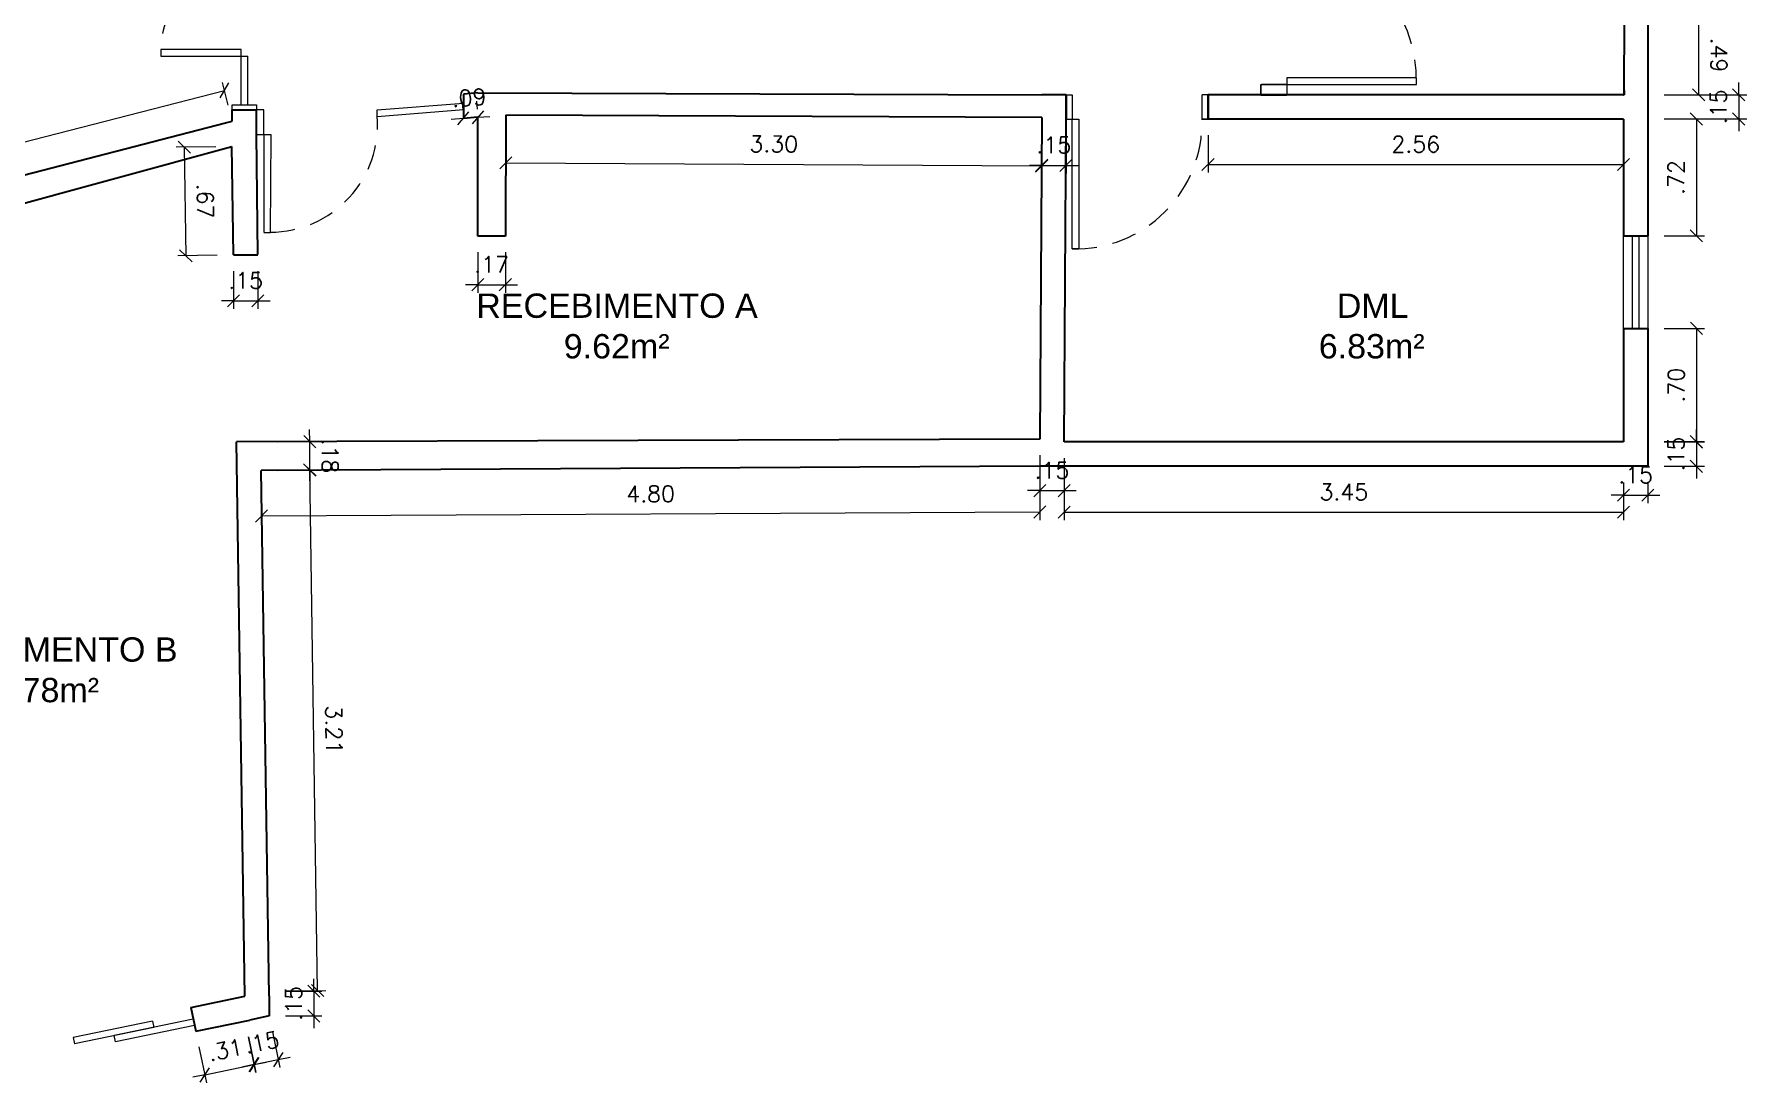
# Model space of a CAD drawing. Header units: centimetres. Extents: x 459.1 to 510, y 305.5 to 323.6.
# Drawn here: x 499.46 to 510.01, y 306.38 to 312.84 of the extents above; entities that cross this region are included whole.
import ezdxf

# ---------------------------------------------------------------- set-up
doc = ezdxf.new("R2010")
doc.units = ezdxf.units.CM
doc.header["$LTSCALE"] = 0.8
doc.linetypes.add('CONTINU', pattern=[0])
doc.linetypes.add('HIDDEN', pattern=[9.525, 6.35, -3.175])
for name, color, linetype, lineweight in [('ARQ-ALVENARIA', 1, 'Continuous', 30), ('ARQ-ALVENARIA FINA', 1, 'Continuous', 20), ('ARQ-COTAS', 30, 'Continuous', 9), ('ARQ-ESQ-TRACEJADA', 2, 'HIDDEN', 9), ('ARQ-ESQUADRIA', 2, 'Continuous', 15), ('ARQ-JANELA', 3, 'CONTINU', 15), ('ARQ-TEXTO4', 4, 'Continuous', 30)]:
    doc.layers.add(name, color=color, linetype=linetype, lineweight=lineweight)
doc.styles.add('arial', font='arial.ttf')
doc.styles.add('Romans_Anot', font='romans.shx')
doc.dimstyles.new('Escala 1-50', dxfattribs={"dimscale": 0.5, "dimtxt": 0.2, "dimasz": 0.15, "dimexe": 0.1, "dimexo": 0.2, "dimgap": 0.15, "dimtad": 1, "dimzin": 4, "dimdsep": 46, "dimtxsty": 'Romans_Anot', "dimblk": 'OBLIQUE', "dimcen": 0.25, "dimclrd": 256, "dimclre": 256, "dimclrt": 2, "dimadec": 0, "dimazin": 0, "dimtfac": 1, "dimtix": 1, "dimtmove": 2, "dimatfit": 3, "dimfxl": 1, "dimtfillclr": 256, "dimlwd": -1, "dimlwe": -1, "dimarcsym": 0})

# ---------------------------------------------------------------- blocks, each defined once
blk = doc.blocks.new('_Oblique')
at = {"color": 0, "linetype": 'ByBlock', "lineweight": -2}
blk.add_line((-0.5, -0.5), (0.5, 0.5), dxfattribs=at)
blk = doc.blocks.new('*D226')
at = {"layer": 'ARQ-COTAS', "ltscale": 0.03, "transparency": 16777216}
for p, q in [((501.158, 310.33), (501.157, 310.405)), ((500.958, 310.329), (501.208, 310.33)), ((501.158, 310.154), (501.158, 310.33)), ((500.959, 310.153), (501.208, 310.154)), ((501.158, 310.154), (501.159, 310.079))]:
    blk.add_line(p, q, dxfattribs=at)
at = {"layer": 'Defpoints', "color": 0, "lineweight": 5, "ltscale": 0.03, "transparency": 16777216}
for p in [(500.858, 310.328), (501.158, 310.33), (500.859, 310.153)]:
    blk.add_point(p, dxfattribs=at)
at = {"layer": 'ARQ-COTAS', "ltscale": 0.03, "transparency": 16777216, "xscale": 0.075, "yscale": 0.075, "zscale": 0.075}
for p, rotation in [((501.158, 310.33), 270.2118681147221), ((501.158, 310.154), 90.21186811472205)]:
    blk.add_blockref('_Oblique', p, dxfattribs=dict(at, rotation=rotation))
at = {"layer": 'ARQ-COTAS', "color": 2, "ltscale": 0.03, "transparency": 16777216, "insert": (501.283, 310.242), "char_height": 0.1, "attachment_point": 5, "rotation": 270.2119, "style": 'Romans_Anot'}
blk.add_mtext('.18', dxfattribs=at)
blk = doc.blocks.new('*D227')
at = {"layer": 'ARQ-COTAS', "ltscale": 0.03, "transparency": 16777216}
for p, q in [((500.859, 310.053), (500.861, 309.821)), ((505.656, 310.078), (505.657, 309.846)), ((505.657, 309.896), (500.86, 309.871))]:
    blk.add_line(p, q, dxfattribs=at)
at = {"layer": 'Defpoints', "color": 0, "lineweight": 5, "ltscale": 0.03, "transparency": 16777216}
for p in [(500.859, 310.153), (505.655, 310.178), (500.86, 309.871)]:
    blk.add_point(p, dxfattribs=at)
at = {"layer": 'ARQ-COTAS', "ltscale": 0.03, "transparency": 16777216, "xscale": 0.075, "yscale": 0.075, "zscale": 0.075}
for p, rotation in [((500.86, 309.871), 180.3003698652671), ((505.657, 309.896), 0.3003698652671005)]:
    blk.add_blockref('_Oblique', p, dxfattribs=dict(at, rotation=rotation))
at = {"layer": 'ARQ-COTAS', "color": 2, "ltscale": 0.03, "transparency": 16777216, "insert": (503.258, 310.008), "char_height": 0.1, "attachment_point": 5, "rotation": 0.3004, "style": 'Romans_Anot'}
blk.add_mtext('4.80', dxfattribs=at)
blk = doc.blocks.new('*D228')
at = {"layer": 'ARQ-COTAS', "ltscale": 0.03, "transparency": 16777216}
for p, q in [((505.656, 310.246), (505.656, 309.978)), ((505.806, 310.228), (505.806, 309.978)), ((505.656, 310.028), (505.581, 310.028)), ((505.656, 310.028), (505.806, 310.028)), ((505.806, 310.028), (505.881, 310.028))]:
    blk.add_line(p, q, dxfattribs=at)
at = {"layer": 'Defpoints', "color": 0, "lineweight": 5, "ltscale": 0.03, "transparency": 16777216}
for p in [(505.656, 310.346), (505.806, 310.328), (505.806, 310.028)]:
    blk.add_point(p, dxfattribs=at)
at = {"layer": 'ARQ-COTAS', "ltscale": 0.03, "transparency": 16777216, "xscale": 0.075, "yscale": 0.075, "zscale": 0.075}
blk.add_blockref('_Oblique', (505.656, 310.028), dxfattribs=at)
at = {"layer": 'ARQ-COTAS', "ltscale": 0.03, "transparency": 16777216, "xscale": 0.075, "yscale": 0.075, "zscale": 0.075, "rotation": 180}
blk.add_blockref('_Oblique', (505.806, 310.028), dxfattribs=at)
at = {"layer": 'ARQ-COTAS', "color": 2, "ltscale": 0.03, "transparency": 16777216, "insert": (505.731, 310.153), "char_height": 0.1, "attachment_point": 5, "style": 'Romans_Anot'}
blk.add_mtext('.15', dxfattribs=at)
blk = doc.blocks.new('*D229')
at = {"layer": 'ARQ-COTAS', "ltscale": 0.03, "transparency": 16777216}
for p, q in [((505.806, 310.078), (505.806, 309.845)), ((509.253, 310.078), (509.253, 309.845)), ((505.806, 309.895), (509.253, 309.895))]:
    blk.add_line(p, q, dxfattribs=at)
at = {"layer": 'Defpoints', "color": 0, "lineweight": 5, "ltscale": 0.03, "transparency": 16777216}
for p in [(505.806, 310.178), (509.253, 310.178), (509.253, 309.895)]:
    blk.add_point(p, dxfattribs=at)
at = {"layer": 'ARQ-COTAS', "ltscale": 0.03, "transparency": 16777216, "xscale": 0.075, "yscale": 0.075, "zscale": 0.075, "rotation": 180}
blk.add_blockref('_Oblique', (505.806, 309.895), dxfattribs=at)
at = {"layer": 'ARQ-COTAS', "ltscale": 0.03, "transparency": 16777216, "xscale": 0.075, "yscale": 0.075, "zscale": 0.075}
blk.add_blockref('_Oblique', (509.253, 309.895), dxfattribs=at)
at = {"layer": 'ARQ-COTAS', "color": 2, "ltscale": 0.03, "transparency": 16777216, "insert": (507.53, 310.02), "char_height": 0.1, "attachment_point": 5, "style": 'Romans_Anot'}
blk.add_mtext('3.45', dxfattribs=at)
blk = doc.blocks.new('*D231')
at = {"layer": 'ARQ-COTAS', "ltscale": 0.03, "transparency": 16777216}
for p, q in [((509.253, 310.078), (509.253, 309.95)), ((509.403, 310.078), (509.403, 309.95)), ((509.253, 310), (509.178, 310)), ((509.253, 310), (509.403, 310)), ((509.403, 310), (509.478, 310))]:
    blk.add_line(p, q, dxfattribs=at)
at = {"layer": 'Defpoints', "color": 0, "lineweight": 5, "ltscale": 0.03, "transparency": 16777216}
for p in [(509.253, 310.178), (509.403, 310.178), (509.403, 310)]:
    blk.add_point(p, dxfattribs=at)
at = {"layer": 'ARQ-COTAS', "ltscale": 0.03, "transparency": 16777216, "xscale": 0.075, "yscale": 0.075, "zscale": 0.075}
blk.add_blockref('_Oblique', (509.253, 310), dxfattribs=at)
at = {"layer": 'ARQ-COTAS', "ltscale": 0.03, "transparency": 16777216, "xscale": 0.075, "yscale": 0.075, "zscale": 0.075, "rotation": 180}
blk.add_blockref('_Oblique', (509.403, 310), dxfattribs=at)
at = {"layer": 'ARQ-COTAS', "color": 2, "ltscale": 0.03, "transparency": 16777216, "insert": (509.328, 310.125), "char_height": 0.1, "attachment_point": 5, "style": 'Romans_Anot'}
blk.add_mtext('.15', dxfattribs=at)
blk = doc.blocks.new('*D232')
at = {"layer": 'ARQ-COTAS', "ltscale": 0.03, "transparency": 16777216}
for p, q in [((509.503, 311.028), (509.753, 311.028)), ((509.703, 311.028), (509.703, 310.328)), ((509.503, 310.328), (509.753, 310.328))]:
    blk.add_line(p, q, dxfattribs=at)
at = {"layer": 'Defpoints', "color": 0, "lineweight": 5, "ltscale": 0.03, "transparency": 16777216}
for p in [(509.403, 311.028), (509.403, 310.328), (509.703, 310.328)]:
    blk.add_point(p, dxfattribs=at)
at = {"layer": 'ARQ-COTAS', "ltscale": 0.03, "transparency": 16777216, "xscale": 0.075, "yscale": 0.075, "zscale": 0.075}
for p, rotation in [((509.703, 311.028), 90), ((509.703, 310.328), 270)]:
    blk.add_blockref('_Oblique', p, dxfattribs=dict(at, rotation=rotation))
at = {"layer": 'ARQ-COTAS', "color": 2, "ltscale": 0.03, "transparency": 16777216, "insert": (509.578, 310.678), "char_height": 0.1, "attachment_point": 5, "rotation": 90, "style": 'Romans_Anot'}
blk.add_mtext('.70', dxfattribs=at)
blk = doc.blocks.new('*D233')
at = {"layer": 'ARQ-COTAS', "ltscale": 0.03, "transparency": 16777216}
for p, q in [((509.702, 310.33), (509.702, 310.405)), ((509.503, 310.33), (509.752, 310.33)), ((509.702, 310.33), (509.702, 310.178)), ((509.503, 310.178), (509.752, 310.178)), ((509.702, 310.178), (509.702, 310.103))]:
    blk.add_line(p, q, dxfattribs=at)
at = {"layer": 'Defpoints', "color": 0, "lineweight": 5, "ltscale": 0.03, "transparency": 16777216}
for p in [(509.403, 310.33), (509.403, 310.178), (509.702, 310.178)]:
    blk.add_point(p, dxfattribs=at)
at = {"layer": 'ARQ-COTAS', "ltscale": 0.03, "transparency": 16777216, "xscale": 0.075, "yscale": 0.075, "zscale": 0.075}
for p, rotation in [((509.702, 310.33), 270), ((509.702, 310.178), 90)]:
    blk.add_blockref('_Oblique', p, dxfattribs=dict(at, rotation=rotation))
at = {"layer": 'ARQ-COTAS', "color": 2, "ltscale": 0.03, "transparency": 16777216, "insert": (509.577, 310.254), "char_height": 0.1, "attachment_point": 5, "rotation": 90, "style": 'Romans_Anot'}
blk.add_mtext('.15', dxfattribs=at)
blk = doc.blocks.new('*D235')
at = {"layer": 'ARQ-COTAS', "ltscale": 0.03, "transparency": 16777216}
for p, q in [((509.503, 312.958), (509.766, 312.958)), ((509.716, 312.958), (509.716, 312.468)), ((509.503, 312.468), (509.766, 312.468))]:
    blk.add_line(p, q, dxfattribs=at)
at = {"layer": 'Defpoints', "color": 0, "lineweight": 5, "ltscale": 0.03, "transparency": 16777216}
for p in [(509.403, 312.958), (509.403, 312.468), (509.716, 312.468)]:
    blk.add_point(p, dxfattribs=at)
at = {"layer": 'ARQ-COTAS', "ltscale": 0.03, "transparency": 16777216, "xscale": 0.075, "yscale": 0.075, "zscale": 0.075}
for p, rotation in [((509.716, 312.958), 90.00014229508287), ((509.716, 312.468), 270.0001422950829)]:
    blk.add_blockref('_Oblique', p, dxfattribs=dict(at, rotation=rotation))
at = {"layer": 'ARQ-COTAS', "color": 2, "ltscale": 0.03, "transparency": 16777216, "insert": (509.841, 312.713), "char_height": 0.1, "attachment_point": 5, "rotation": 270.0001, "style": 'Romans_Anot'}
blk.add_mtext('.49', dxfattribs=at)
blk = doc.blocks.new('*D237')
at = {"layer": 'ARQ-COTAS', "ltscale": 0.03, "transparency": 16777216}
for p, q in [((509.503, 312.468), (510.013, 312.468)), ((509.963, 312.468), (509.963, 312.543)), ((509.963, 312.468), (509.963, 312.319)), ((509.503, 312.319), (510.013, 312.319)), ((509.963, 312.319), (509.963, 312.244))]:
    blk.add_line(p, q, dxfattribs=at)
at = {"layer": 'Defpoints', "color": 0, "lineweight": 5, "ltscale": 0.03, "transparency": 16777216}
for p in [(509.403, 312.468), (509.403, 312.319), (509.963, 312.319)]:
    blk.add_point(p, dxfattribs=at)
at = {"layer": 'ARQ-COTAS', "ltscale": 0.03, "transparency": 16777216, "xscale": 0.075, "yscale": 0.075, "zscale": 0.075}
for p, rotation in [((509.963, 312.468), 270), ((509.963, 312.319), 90)]:
    blk.add_blockref('_Oblique', p, dxfattribs=dict(at, rotation=rotation))
at = {"layer": 'ARQ-COTAS', "color": 2, "ltscale": 0.03, "transparency": 16777216, "insert": (509.838, 312.393), "char_height": 0.1, "attachment_point": 5, "rotation": 90, "style": 'Romans_Anot'}
blk.add_mtext('.15', dxfattribs=at)
blk = doc.blocks.new('*D238')
at = {"layer": 'ARQ-COTAS', "ltscale": 0.03, "transparency": 16777216}
for p, q in [((509.503, 312.319), (509.752, 312.319)), ((509.702, 312.319), (509.702, 311.598)), ((509.503, 311.598), (509.752, 311.598))]:
    blk.add_line(p, q, dxfattribs=at)
at = {"layer": 'Defpoints', "color": 0, "lineweight": 5, "ltscale": 0.03, "transparency": 16777216}
for p in [(509.403, 312.319), (509.403, 311.598), (509.702, 311.598)]:
    blk.add_point(p, dxfattribs=at)
at = {"layer": 'ARQ-COTAS', "ltscale": 0.03, "transparency": 16777216, "xscale": 0.075, "yscale": 0.075, "zscale": 0.075}
for p, rotation in [((509.702, 312.319), 90), ((509.702, 311.598), 270)]:
    blk.add_blockref('_Oblique', p, dxfattribs=dict(at, rotation=rotation))
at = {"layer": 'ARQ-COTAS', "color": 2, "ltscale": 0.03, "transparency": 16777216, "insert": (509.577, 311.958), "char_height": 0.1, "attachment_point": 5, "rotation": 90, "style": 'Romans_Anot'}
blk.add_mtext('.72', dxfattribs=at)
blk = doc.blocks.new('*D333')
at = {"layer": 'ARQ-COTAS', "ltscale": 0.03, "transparency": 16777216}
for p, q in [((497.951, 311.803), (500.632, 312.495)), ((500.655, 312.403), (500.619, 312.543)), ((497.975, 311.711), (497.939, 311.851))]:
    blk.add_line(p, q, dxfattribs=at)
at = {"layer": 'Defpoints', "color": 0, "lineweight": 5, "ltscale": 0.03, "transparency": 16777216}
for p in [(500.632, 312.495), (500.68, 312.306), (498, 311.614)]:
    blk.add_point(p, dxfattribs=at)
at = {"layer": 'ARQ-COTAS', "ltscale": 0.03, "transparency": 16777216, "xscale": 0.075, "yscale": 0.075, "zscale": 0.075}
for p, rotation in [((500.632, 312.495), 14.47330538121199), ((497.951, 311.803), 194.473305381212)]:
    blk.add_blockref('_Oblique', p, dxfattribs=dict(at, rotation=rotation))
at = {"layer": 'ARQ-COTAS', "color": 2, "ltscale": 0.03, "transparency": 16777216, "insert": (499.26, 312.27), "char_height": 0.1, "attachment_point": 5, "rotation": 14.4733, "style": 'Romans_Anot'}
blk.add_mtext('2.77', dxfattribs=at)
blk = doc.blocks.new('*D340')
at = {"layer": 'ARQ-COTAS', "ltscale": 0.03, "transparency": 16777216}
for p, q in [((500.578, 312.148), (500.334, 312.144)), ((500.384, 312.145), (500.394, 311.476)), ((500.588, 311.479), (500.344, 311.475))]:
    blk.add_line(p, q, dxfattribs=at)
at = {"layer": 'Defpoints', "color": 0, "lineweight": 5, "ltscale": 0.03, "transparency": 16777216}
for p in [(500.678, 312.15), (500.394, 311.476), (500.688, 311.481)]:
    blk.add_point(p, dxfattribs=at)
at = {"layer": 'ARQ-COTAS', "ltscale": 0.03, "transparency": 16777216, "xscale": 0.075, "yscale": 0.075, "zscale": 0.075}
for p, rotation in [((500.384, 312.145), 90.87280054508243), ((500.394, 311.476), 270.8728005450824)]:
    blk.add_blockref('_Oblique', p, dxfattribs=dict(at, rotation=rotation))
at = {"layer": 'ARQ-COTAS', "color": 2, "ltscale": 0.03, "transparency": 16777216, "insert": (500.514, 311.813), "char_height": 0.1, "attachment_point": 5, "rotation": 270.8728, "style": 'Romans_Anot'}
blk.add_mtext('.67', dxfattribs=at)
blk = doc.blocks.new('*D343')
at = {"layer": 'ARQ-COTAS', "ltscale": 0.03, "transparency": 16777216}
for p, q in [((502.096, 312.422), (502.1, 312.372)), ((502.185, 312.429), (502.189, 312.379)), ((502.104, 312.322), (502.029, 312.316)), ((502.104, 312.322), (502.193, 312.329)), ((502.193, 312.329), (502.268, 312.335))]:
    blk.add_line(p, q, dxfattribs=at)
at = {"layer": 'Defpoints', "color": 0, "lineweight": 5, "ltscale": 0.03, "transparency": 16777216}
for p in [(502.104, 312.322), (502.193, 312.329), (502.193, 312.329)]:
    blk.add_point(p, dxfattribs=at)
at = {"layer": 'ARQ-COTAS', "ltscale": 0.03, "transparency": 16777216, "xscale": 0.075, "yscale": 0.075, "zscale": 0.075}
for p, rotation in [((502.104, 312.322), 4.490797517169502), ((502.193, 312.329), 184.4907975171695)]:
    blk.add_blockref('_Oblique', p, dxfattribs=dict(at, rotation=rotation))
at = {"layer": 'ARQ-COTAS', "color": 2, "ltscale": 0.03, "transparency": 16777216, "insert": (502.139, 312.45), "char_height": 0.1, "attachment_point": 5, "rotation": 4.4908, "style": 'Romans_Anot'}
blk.add_mtext('.09', dxfattribs=at)
blk = doc.blocks.new('*D344')
at = {"layer": 'ARQ-COTAS', "ltscale": 0.03, "transparency": 16777216}
for p, q in [((502.193, 311.497), (502.193, 311.247)), ((502.363, 311.497), (502.363, 311.247)), ((502.193, 311.297), (502.118, 311.297)), ((502.193, 311.297), (502.363, 311.297)), ((502.363, 311.297), (502.438, 311.297))]:
    blk.add_line(p, q, dxfattribs=at)
at = {"layer": 'Defpoints', "color": 0, "lineweight": 5, "ltscale": 0.03, "transparency": 16777216}
for p in [(502.193, 311.597), (502.363, 311.597), (502.363, 311.297)]:
    blk.add_point(p, dxfattribs=at)
at = {"layer": 'ARQ-COTAS', "ltscale": 0.03, "transparency": 16777216, "xscale": 0.075, "yscale": 0.075, "zscale": 0.075}
blk.add_blockref('_Oblique', (502.193, 311.297), dxfattribs=at)
at = {"layer": 'ARQ-COTAS', "ltscale": 0.03, "transparency": 16777216, "xscale": 0.075, "yscale": 0.075, "zscale": 0.075, "rotation": 180}
blk.add_blockref('_Oblique', (502.363, 311.297), dxfattribs=at)
at = {"layer": 'ARQ-COTAS', "color": 2, "ltscale": 0.03, "transparency": 16777216, "insert": (502.278, 311.422), "char_height": 0.1, "attachment_point": 5, "style": 'Romans_Anot'}
blk.add_mtext('.17', dxfattribs=at)
blk = doc.blocks.new('*D345')
at = {"layer": 'ARQ-COTAS', "ltscale": 0.03, "transparency": 16777216}
for p, q in [((502.367, 312.242), (502.366, 311.999)), ((505.668, 312.222), (505.666, 311.979)), ((502.366, 312.049), (505.667, 312.029))]:
    blk.add_line(p, q, dxfattribs=at)
at = {"layer": 'Defpoints', "color": 0, "lineweight": 5, "ltscale": 0.03, "transparency": 16777216}
for p in [(502.368, 312.342), (505.668, 312.322), (505.667, 312.029)]:
    blk.add_point(p, dxfattribs=at)
at = {"layer": 'ARQ-COTAS', "ltscale": 0.03, "transparency": 16777216, "xscale": 0.075, "yscale": 0.075, "zscale": 0.075}
for p, rotation in [((502.366, 312.049), 179.654501999685), ((505.667, 312.029), 359.654501999685)]:
    blk.add_blockref('_Oblique', p, dxfattribs=dict(at, rotation=rotation))
at = {"layer": 'ARQ-COTAS', "color": 2, "ltscale": 0.03, "transparency": 16777216, "insert": (504.017, 312.164), "char_height": 0.1, "attachment_point": 5, "rotation": 359.6545, "style": 'Romans_Anot'}
blk.add_mtext('3.30', dxfattribs=at)
blk = doc.blocks.new('*D346')
at = {"layer": 'ARQ-COTAS', "ltscale": 0.03, "transparency": 16777216}
for p, q in [((505.668, 312.228), (505.668, 311.983)), ((505.818, 312.228), (505.818, 311.983)), ((505.668, 312.033), (505.593, 312.033)), ((505.668, 312.033), (505.818, 312.033)), ((505.818, 312.033), (505.893, 312.033))]:
    blk.add_line(p, q, dxfattribs=at)
at = {"layer": 'Defpoints', "color": 0, "lineweight": 5, "ltscale": 0.03, "transparency": 16777216}
for p in [(505.668, 312.328), (505.818, 312.328), (505.818, 312.033)]:
    blk.add_point(p, dxfattribs=at)
at = {"layer": 'ARQ-COTAS', "ltscale": 0.03, "transparency": 16777216, "xscale": 0.075, "yscale": 0.075, "zscale": 0.075}
blk.add_blockref('_Oblique', (505.668, 312.033), dxfattribs=at)
at = {"layer": 'ARQ-COTAS', "ltscale": 0.03, "transparency": 16777216, "xscale": 0.075, "yscale": 0.075, "zscale": 0.075, "rotation": 180}
blk.add_blockref('_Oblique', (505.818, 312.033), dxfattribs=at)
at = {"layer": 'ARQ-COTAS', "color": 2, "ltscale": 0.03, "transparency": 16777216, "insert": (505.743, 312.158), "char_height": 0.1, "attachment_point": 5, "style": 'Romans_Anot'}
blk.add_mtext('.15', dxfattribs=at)
blk = doc.blocks.new('*D347')
at = {"layer": 'ARQ-COTAS', "ltscale": 0.03, "transparency": 16777216}
for p, q in [((506.693, 312.218), (506.693, 311.988)), ((509.253, 312.218), (509.253, 311.988)), ((506.693, 312.038), (509.253, 312.038))]:
    blk.add_line(p, q, dxfattribs=at)
at = {"layer": 'Defpoints', "color": 0, "lineweight": 5, "ltscale": 0.03, "transparency": 16777216}
for p in [(506.693, 312.318), (509.253, 312.318), (509.253, 312.038)]:
    blk.add_point(p, dxfattribs=at)
at = {"layer": 'ARQ-COTAS', "ltscale": 0.03, "transparency": 16777216, "xscale": 0.075, "yscale": 0.075, "zscale": 0.075, "rotation": 180}
blk.add_blockref('_Oblique', (506.693, 312.038), dxfattribs=at)
at = {"layer": 'ARQ-COTAS', "ltscale": 0.03, "transparency": 16777216, "xscale": 0.075, "yscale": 0.075, "zscale": 0.075}
blk.add_blockref('_Oblique', (509.253, 312.038), dxfattribs=at)
at = {"layer": 'ARQ-COTAS', "color": 2, "ltscale": 0.03, "transparency": 16777216, "insert": (507.973, 312.163), "char_height": 0.1, "attachment_point": 5, "style": 'Romans_Anot'}
blk.add_mtext('2.56', dxfattribs=at)
blk = doc.blocks.new('*D448')
at = {"layer": 'ARQ-COTAS', "ltscale": 0.03, "transparency": 16777216}
for p, q in [((500.475, 306.599), (500.521, 306.378)), ((500.78, 306.662), (500.826, 306.441)), ((500.511, 306.427), (500.815, 306.49)), ((500.815, 306.49), (500.889, 306.506)), ((500.511, 306.427), (500.437, 306.412))]:
    blk.add_line(p, q, dxfattribs=at)
at = {"layer": 'Defpoints', "color": 0, "lineweight": 5, "ltscale": 0.03, "transparency": 16777216}
for p in [(500.455, 306.697), (500.76, 306.76), (500.815, 306.49)]:
    blk.add_point(p, dxfattribs=at)
at = {"layer": 'ARQ-COTAS', "ltscale": 0.03, "transparency": 16777216, "xscale": 0.075, "yscale": 0.075, "zscale": 0.075}
for p, rotation in [((500.511, 306.427), 11.66515839813773), ((500.815, 306.49), 191.6651583981377)]:
    blk.add_blockref('_Oblique', p, dxfattribs=dict(at, rotation=rotation))
at = {"layer": 'ARQ-COTAS', "color": 2, "ltscale": 0.03, "transparency": 16777216, "insert": (500.638, 306.581), "char_height": 0.1, "attachment_point": 5, "rotation": 11.6652, "style": 'Romans_Anot'}
blk.add_mtext('.31', dxfattribs=at)
blk = doc.blocks.new('*D449')
at = {"layer": 'ARQ-COTAS', "ltscale": 0.03, "transparency": 16777216}
for p, q in [((500.928, 306.692), (500.973, 306.472)), ((500.778, 306.661), (500.823, 306.441)), ((500.813, 306.49), (500.74, 306.475)), ((500.813, 306.49), (500.963, 306.521)), ((500.963, 306.521), (501.037, 306.536))]:
    blk.add_line(p, q, dxfattribs=at)
at = {"layer": 'Defpoints', "color": 0, "lineweight": 5, "ltscale": 0.03, "transparency": 16777216}
for p in [(500.908, 306.79), (500.758, 306.759), (500.963, 306.521)]:
    blk.add_point(p, dxfattribs=at)
at = {"layer": 'ARQ-COTAS', "ltscale": 0.03, "transparency": 16777216, "xscale": 0.075, "yscale": 0.075, "zscale": 0.075}
for p, rotation in [((500.963, 306.521), 191.6651583981441), ((500.813, 306.49), 11.66515839814404)]:
    blk.add_blockref('_Oblique', p, dxfattribs=dict(at, rotation=rotation))
at = {"layer": 'ARQ-COTAS', "color": 2, "ltscale": 0.03, "transparency": 16777216, "insert": (500.863, 306.628), "char_height": 0.1, "attachment_point": 5, "rotation": 11.6652, "style": 'Romans_Anot'}
blk.add_mtext('.15', dxfattribs=at)
blk = doc.blocks.new('*D450')
at = {"layer": 'ARQ-COTAS', "ltscale": 0.03, "transparency": 16777216}
for p, q in [((501.183, 306.943), (501.183, 307.018)), ((501.007, 306.943), (501.233, 306.943)), ((501.183, 306.943), (501.183, 306.79)), ((501.008, 306.79), (501.233, 306.79)), ((501.183, 306.79), (501.183, 306.715))]:
    blk.add_line(p, q, dxfattribs=at)
at = {"layer": 'Defpoints', "color": 0, "lineweight": 5, "ltscale": 0.03, "transparency": 16777216}
for p in [(500.907, 306.943), (500.908, 306.79), (501.183, 306.79)]:
    blk.add_point(p, dxfattribs=at)
at = {"layer": 'ARQ-COTAS', "ltscale": 0.03, "transparency": 16777216, "xscale": 0.075, "yscale": 0.075, "zscale": 0.075}
for p, rotation in [((501.183, 306.943), 270), ((501.183, 306.79), 90)]:
    blk.add_blockref('_Oblique', p, dxfattribs=dict(at, rotation=rotation))
at = {"layer": 'ARQ-COTAS', "color": 2, "ltscale": 0.03, "transparency": 16777216, "insert": (501.058, 306.867), "char_height": 0.1, "attachment_point": 5, "rotation": 90, "style": 'Romans_Anot'}
blk.add_mtext('.15', dxfattribs=at)
blk = doc.blocks.new('*D451')
at = {"layer": 'ARQ-COTAS', "ltscale": 0.03, "transparency": 16777216}
for p, q in [((500.959, 310.154), (501.208, 310.158)), ((501.206, 306.948), (501.158, 310.157)), ((501.007, 306.945), (501.256, 306.948))]:
    blk.add_line(p, q, dxfattribs=at)
at = {"layer": 'Defpoints', "color": 0, "lineweight": 5, "ltscale": 0.03, "transparency": 16777216}
for p in [(500.859, 310.153), (501.158, 310.157), (500.907, 306.943)]:
    blk.add_point(p, dxfattribs=at)
at = {"layer": 'ARQ-COTAS', "ltscale": 0.03, "transparency": 16777216, "xscale": 0.075, "yscale": 0.075, "zscale": 0.075}
for p, rotation in [((501.158, 310.157), 90.86326581628973), ((501.206, 306.948), 270.8632658162897)]:
    blk.add_blockref('_Oblique', p, dxfattribs=dict(at, rotation=rotation))
at = {"layer": 'ARQ-COTAS', "color": 2, "ltscale": 0.03, "transparency": 16777216, "insert": (501.307, 308.554), "char_height": 0.1, "attachment_point": 5, "rotation": 270.8633, "style": 'Romans_Anot'}
blk.add_mtext('3.21', dxfattribs=at)
blk = doc.blocks.new('*D452')
at = {"layer": 'ARQ-COTAS', "ltscale": 0.03, "transparency": 16777216}
for p, q in [((500.688, 311.381), (500.688, 311.148)), ((500.838, 311.381), (500.838, 311.148)), ((500.688, 311.198), (500.613, 311.198)), ((500.688, 311.198), (500.838, 311.198)), ((500.838, 311.198), (500.913, 311.198))]:
    blk.add_line(p, q, dxfattribs=at)
at = {"layer": 'Defpoints', "color": 0, "lineweight": 5, "ltscale": 0.03, "transparency": 16777216}
for p in [(500.688, 311.481), (500.838, 311.481), (500.838, 311.198)]:
    blk.add_point(p, dxfattribs=at)
at = {"layer": 'ARQ-COTAS', "ltscale": 0.03, "transparency": 16777216, "xscale": 0.075, "yscale": 0.075, "zscale": 0.075}
blk.add_blockref('_Oblique', (500.688, 311.198), dxfattribs=at)
at = {"layer": 'ARQ-COTAS', "ltscale": 0.03, "transparency": 16777216, "xscale": 0.075, "yscale": 0.075, "zscale": 0.075, "rotation": 180}
blk.add_blockref('_Oblique', (500.838, 311.198), dxfattribs=at)
at = {"layer": 'ARQ-COTAS', "color": 2, "ltscale": 0.03, "transparency": 16777216, "insert": (500.763, 311.323), "char_height": 0.1, "attachment_point": 5, "style": 'Romans_Anot'}
blk.add_mtext('.15', dxfattribs=at)

msp = doc.modelspace()

# ---------------------------------------------------------------- linework, layer by layer
at = {"layer": 'ARQ-ALVENARIA'}
for p, q in [((509.258, 312.468), (509.259, 312.958)), ((509.403, 312.958), (509.403, 312.468)), ((502.193, 312.479), (502.104, 312.472)), ((502.104, 312.472), (502.104, 312.322)), ((502.193, 312.479), (505.669, 312.468)), ((505.818, 312.468), (505.669, 312.468)), ((505.818, 312.318), (505.818, 312.468)), ((505.818, 312.468), (505.818, 312.318)), ((506.693, 312.318), (506.693, 312.468)), ((507.018, 312.468), (506.693, 312.468)), ((506.693, 312.468), (506.693, 312.318)), ((509.253, 312.468), (507.018, 312.468)), ((509.253, 312.468), (507.018, 312.468)), ((507.018, 312.468), (507.178, 312.468)), ((507.018, 312.468), (507.178, 312.468)), ((509.253, 312.468), (509.098, 312.468)), ((509.253, 312.468), (509.103, 312.468)), ((509.253, 312.468), (509.258, 312.468)), ((509.258, 312.495), (509.258, 312.468)), ((509.403, 312.468), (509.403, 311.598)), ((500.68, 312.306), (500.68, 312.376)), ((500.68, 312.376), (500.83, 312.376)), ((500.83, 312.221), (500.83, 312.376)), ((497.77, 311.555), (500.638, 312.294)), ((500.638, 312.294), (500.68, 312.306)), ((502.193, 312.329), (502.104, 312.322)), ((502.193, 311.597), (502.193, 312.329)), ((502.366, 312.342), (502.363, 311.597)), ((505.668, 312.328), (502.366, 312.342)), ((505.668, 312.328), (505.656, 310.346)), ((505.806, 310.328), (505.818, 312.318)), ((509.253, 312.318), (506.693, 312.318)), ((509.253, 312.318), (509.253, 311.598)), ((500.838, 311.483), (500.83, 312.221)), ((498, 311.419), (500.678, 312.15)), ((500.688, 311.481), (500.678, 312.15)), ((502.363, 311.597), (502.193, 311.597)), ((509.253, 311.598), (509.403, 311.598)), ((500.688, 311.481), (500.838, 311.481)), ((509.253, 311.028), (509.253, 310.328)), ((509.253, 311.028), (509.403, 311.028)), ((509.403, 311.028), (509.403, 310.178)), ((505.656, 310.346), (500.706, 310.328)), ((500.758, 306.912), (500.706, 310.328)), ((509.253, 310.328), (505.806, 310.328)), ((505.655, 310.178), (500.859, 310.153)), ((500.908, 306.915), (500.859, 310.153)), ((509.403, 310.178), (505.655, 310.178)), ((500.425, 306.843), (500.758, 306.912)), ((500.425, 306.843), (500.455, 306.697)), ((500.455, 306.697), (500.788, 306.765))]:
    msp.add_line(p, q, dxfattribs=at)
at = {"layer": 'ARQ-ALVENARIA', "ltscale": 0.03}
for p, q in [((500.908, 306.915), (500.908, 306.79)), ((500.908, 306.79), (500.788, 306.765))]:
    msp.add_line(p, q, dxfattribs=at)
at = {"layer": 'ARQ-ALVENARIA FINA'}
for p, q in [((509.253, 311.028), (509.253, 311.598)), ((509.403, 311.598), (509.403, 311.028))]:
    msp.add_line(p, q, dxfattribs=at)
at = {"layer": 'ARQ-ESQ-TRACEJADA', "ltscale": 0.03}
for centre, radius, start, end in [((507.116, 312.552), 0.862, 358.6707, 86.2215), ((500.697, 312.746), 0.458, 85.1881, 180), ((500.915, 312.281), 0.66, 270, 4.7581), ((505.876, 312.298), 0.78, 268.5313, 1.4688)]:
    msp.add_arc(centre, radius, start, end, dxfattribs=at)
at = {"layer": 'ARQ-ESQUADRIA'}
for p, q in [((500.735, 312.406), (500.735, 312.706)), ((500.735, 312.706), (500.775, 312.706)), ((500.775, 312.406), (500.775, 312.706)), ((507.978, 312.572), (507.178, 312.573)), ((507.178, 312.573), (507.178, 312.532)), ((505.818, 312.468), (505.856, 312.468)), ((505.818, 312.468), (505.856, 312.468)), ((505.856, 312.468), (505.856, 312.318)), ((506.693, 312.468), (506.656, 312.468)), ((506.656, 312.468), (506.656, 312.468)), ((506.656, 312.318), (506.656, 312.468)), ((507.019, 312.532), (507.018, 312.468)), ((507.018, 312.468), (507.019, 312.506)), ((507.019, 312.506), (507.019, 312.532)), ((507.019, 312.532), (507.063, 312.532)), ((507.019, 312.532), (507.023, 312.532)), ((507.178, 312.532), (507.023, 312.532)), ((507.023, 312.532), (507.178, 312.532)), ((507.178, 312.532), (507.178, 312.532)), ((507.178, 312.532), (507.978, 312.532)), ((507.178, 312.532), (507.178, 312.468)), ((500.68, 312.376), (500.68, 312.406)), ((500.68, 312.406), (500.83, 312.406)), ((500.83, 312.406), (500.83, 312.376)), ((500.875, 312.376), (500.83, 312.376)), ((500.875, 312.221), (500.875, 312.376)), ((501.573, 312.376), (502.104, 312.417)), ((501.573, 312.335), (502.104, 312.377)), ((501.573, 312.335), (501.573, 312.376)), ((505.818, 312.318), (505.856, 312.318)), ((505.818, 312.318), (505.856, 312.318)), ((505.856, 312.318), (505.896, 312.318)), ((505.856, 311.518), (505.856, 312.318)), ((505.896, 312.318), (505.896, 311.518)), ((506.693, 312.318), (506.656, 312.318)), ((506.656, 312.318), (506.693, 312.318)), ((500.875, 312.221), (500.83, 312.221)), ((500.875, 312.221), (500.875, 311.621)), ((500.92, 312.221), (500.875, 312.221)), ((500.915, 311.621), (500.92, 312.221)), ((500.875, 311.62), (500.915, 311.62)), ((505.896, 311.518), (505.856, 311.518)), ((500.44, 306.77), (499.952, 306.669)), ((500.188, 306.759), (499.7, 306.658)), ((500.196, 306.72), (499.708, 306.619)), ((499.96, 306.63), (499.952, 306.669)), ((500.448, 306.731), (499.96, 306.63)), ((500.188, 306.759), (500.196, 306.72)), ((499.7, 306.658), (499.708, 306.619))]:
    msp.add_line(p, q, dxfattribs=at)
msp.add_lwpolyline([(500.735, 312.706), (500.735, 312.746), (500.239, 312.746), (500.239, 312.706)], close=True, dxfattribs=at)
at = {"layer": 'ARQ-JANELA'}
for p, q in [((509.308, 311.028), (509.308, 311.598)), ((509.348, 311.598), (509.348, 311.028))]:
    msp.add_line(p, q, dxfattribs=at)

# ---------------------------------------------------------------- texts
at = {"layer": 'ARQ-TEXTO4', "ltscale": 0.03, "char_height": 0.15, "attachment_point": 1, "style": 'arial'}
for s, insert in [('\\pi0.43558,t1.48558;RECEBIMENTO A\\P\\pi0.9749,t2.0249;9.62m²', (501.748, 311.243)), ('\\pi1.08551,t2.13551;DML\\P\\pi0.97449,t2.02449;6.83m²', (506.401, 311.243)), ('\\pi0.4413,t1.4913;RECEBIMENTO B\\P\\pi0.92369,t1.97369;13.78m²', (498.167, 309.124))]:
    msp.add_mtext_dynamic_manual_height_columns(s, width=2.58981, gutter_width=39.708, heights=[0], dxfattribs=dict(at, insert=insert))

# ---------------------------------------------------------------- dimensions: what is measured, and where the dimension line sits
at = {"layer": 'ARQ-COTAS', "ltscale": 0.03}
for p1, p2, distance, picture, middle in [((509.403, 312.958), (509.403, 312.468), 0.313, '*D235', (509.841, 312.713)), ((498, 311.614), (500.68, 312.306), 0.195, '*D333', (499.26, 312.27)), ((502.104, 312.322), (502.193, 312.329), 0, '*D343', (502.139, 312.45)), ((502.368, 312.342), (505.668, 312.322), -0.293, '*D345', (504.017, 312.164)), ((500.678, 312.15), (500.688, 311.481), -0.294, '*D340', (500.514, 311.813)), ((500.859, 310.153), (500.858, 310.328), -0.3, '*D226', (501.283, 310.242)), ((505.655, 310.178), (500.859, 310.153), 0.282, '*D227', (503.258, 310.008)), ((500.907, 306.943), (500.859, 310.153), -0.299, '*D451', (501.307, 308.554)), ((500.758, 306.759), (500.908, 306.79), -0.274, '*D449', (500.863, 306.628)), ((500.455, 306.697), (500.76, 306.76), -0.275, '*D448', (500.638, 306.581))]:
    dim = msp.add_aligned_dim(p1=p1, p2=p2, distance=distance, dimstyle='Escala 1-50', dxfattribs=at)
    dim.commit()
    dim.dimension.update_dxf_attribs({"geometry": picture, "text_midpoint": middle})
for base, p1, p2, picture, middle in [((509.963, 312.319), (509.403, 312.468), (509.403, 312.319), '*D237', (509.838, 312.393)), ((509.702, 311.598), (509.403, 312.319), (509.403, 311.598), '*D238', (509.577, 311.958)), ((509.703, 310.328), (509.403, 311.028), (509.403, 310.328), '*D232', (509.578, 310.678)), ((509.702, 310.178), (509.403, 310.33), (509.403, 310.178), '*D233', (509.577, 310.254)), ((501.183, 306.79), (500.907, 306.943), (500.908, 306.79), '*D450', (501.058, 306.867))]:
    dim = msp.add_linear_dim(base=base, p1=p1, p2=p2, angle=90, dimstyle='Escala 1-50', dxfattribs=at)
    dim.commit()
    dim.dimension.update_dxf_attribs({"geometry": picture, "text_midpoint": middle})
for base, p1, p2, picture, middle in [((505.818, 312.033), (505.668, 312.328), (505.818, 312.328), '*D346', (505.743, 312.158)), ((509.253, 312.038), (506.693, 312.318), (509.253, 312.318), '*D347', (507.973, 312.163)), ((502.363, 311.297), (502.193, 311.597), (502.363, 311.597), '*D344', (502.278, 311.422)), ((500.838, 311.198), (500.688, 311.481), (500.838, 311.481), '*D452', (500.763, 311.323)), ((505.806, 310.028), (505.656, 310.346), (505.806, 310.328), '*D228', (505.731, 310.153)), ((509.253, 309.895), (505.806, 310.178), (509.253, 310.178), '*D229', (507.53, 310.02)), ((509.403, 310), (509.253, 310.178), (509.403, 310.178), '*D231', (509.328, 310.125))]:
    dim = msp.add_linear_dim(base=base, p1=p1, p2=p2, dimstyle='Escala 1-50', dxfattribs=at)
    dim.commit()
    dim.dimension.update_dxf_attribs({"geometry": picture, "text_midpoint": middle})

doc.saveas('drawing.dxf')
